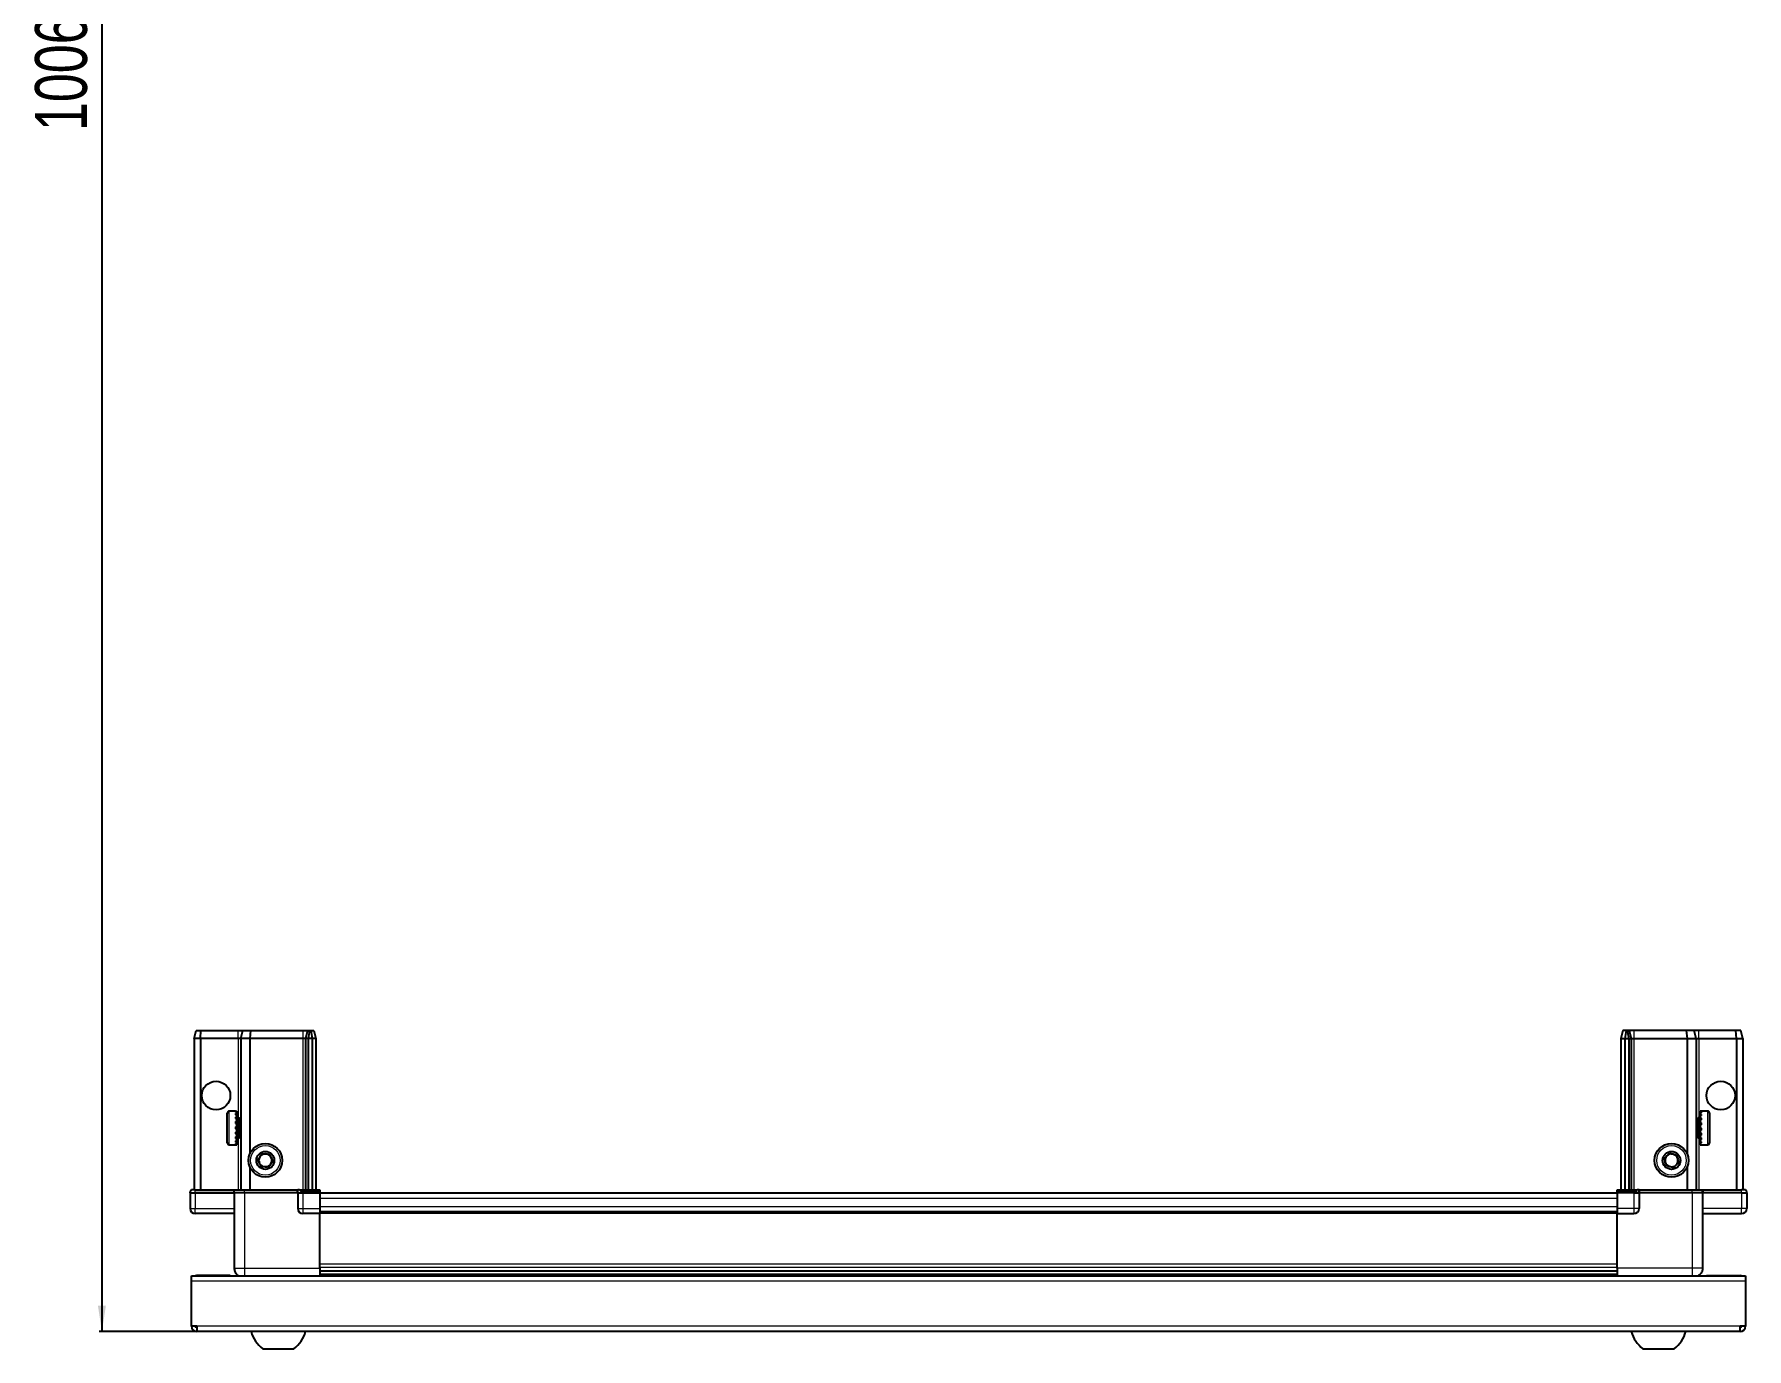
# Model space of a CAD drawing. Header units: millimetres. Extents: x 899 to 3470, y 24 to 1916.
# Drawn here: x 963 to 1623, y 24 to 531 of the extents above; entities that cross this region are included whole.
import ezdxf

# ---------------------------------------------------------------- set-up
doc = ezdxf.new("R2010")
doc.units = ezdxf.units.MM
doc.layers.add('FORMAT', color=7, linetype='Continuous')
doc.styles.add('SLDTEXTSTYLE0', font='TXT', dxfattribs={"width": 0.75})
doc.dimstyles.new('SLDDIMSTYLE0', dxfattribs={"dimtxt": 20, "dimasz": 10, "dimexe": 0, "dimexo": 0.0625, "dimgap": 5, "dimtad": 2, "dimdec": 1, "dimrnd": 1e-09, "dimzin": 12, "dimdsep": 46, "dimtxsty": 'SLDTEXTSTYLE0', "dimsah": 1, "dimcen": 0.09, "dimadec": 0, "dimazin": 3, "dimtfac": 1, "dimtofl": 0, "dimtmove": 0, "dimatfit": 3, "dimfxl": 0, "dimfrac": 2, "dimtolj": 1, "dimtzin": 12, "dimarcsym": 0})

# ---------------------------------------------------------------- blocks, each defined once
blk = doc.blocks.new('_D_8')
at = {"layer": 'FORMAT'}
for p, q in [((1108.46, 1037.38), (988.47, 1037.38)), ((989.47, 1037.38), (989.47, 30.68)), ((1026.06, 30.68), (988.47, 30.68))]:
    blk.add_line(p, q, dxfattribs=at)
for points in [[(989.47, 1037.38), (987.93, 1027.38), (991.01, 1027.38)], [(989.47, 30.68), (991.01, 40.68), (987.93, 40.68)]]:
    blk.add_solid(points, dxfattribs=at)
at = {"layer": 'FORMAT', "insert": (963.69, 493.39), "char_height": 20, "attachment_point": 1, "rotation": 90, "style": 'SLDTEXTSTYLE0'}
blk.add_mtext('1006,7', dxfattribs=at)

msp = doc.modelspace()

# ---------------------------------------------------------------- linework, layer by layer
at = {"color": 7, "linetype": 'Continuous', "lineweight": 25}
for p, q in [((1024.97, 143.68), (1025.77, 146.68)), ((1025.77, 146.68), (1027.63, 146.68)), ((1027.47, 143.68), (1027.63, 146.68)), ((1027.63, 146.68), (1041.97, 146.68)), ((1041.97, 146.68), (1043.77, 146.68)), ((1042.97, 143.68), (1043.77, 146.68)), ((1043.77, 146.68), (1046.8, 146.68)), ((1046.8, 146.68), (1046.47, 143.68)), ((1046.8, 146.68), (1066.97, 146.68)), ((1066.97, 146.68), (1068.77, 146.68)), ((1068.77, 146.68), (1067.97, 143.68)), ((1068.77, 146.68), (1069.51, 146.68)), ((1069.51, 146.68), (1068.97, 143.68)), ((1069.51, 146.68), (1070.02, 146.68)), ((1070.02, 146.68), (1070.47, 143.68)), ((1070.02, 146.68), (1071.17, 146.68)), ((1071.17, 146.68), (1071.97, 143.68)), ((1575.77, 146.68), (1574.97, 143.68)), ((1576.93, 146.68), (1575.77, 146.68)), ((1576.93, 146.68), (1576.47, 143.68)), ((1577.43, 146.68), (1576.93, 146.68)), ((1577.43, 146.68), (1577.97, 143.68)), ((1578.17, 146.68), (1577.43, 146.68)), ((1578.17, 146.68), (1578.97, 143.68)), ((1579.97, 146.68), (1578.17, 146.68)), ((1600.14, 146.68), (1579.97, 146.68)), ((1600.14, 146.68), (1600.47, 143.68)), ((1603.17, 146.68), (1600.14, 146.68)), ((1603.97, 143.68), (1603.17, 146.68)), ((1604.97, 146.68), (1603.17, 146.68)), ((1619.32, 146.68), (1604.97, 146.68)), ((1619.47, 143.68), (1619.32, 146.68)), ((1621.17, 146.68), (1619.32, 146.68)), ((1621.97, 143.68), (1621.17, 146.68)), ((1024.97, 143.68), (1024.97, 85.38)), ((1027.47, 143.68), (1024.97, 143.68)), ((1041.97, 143.68), (1027.47, 143.68)), ((1027.47, 143.68), (1027.47, 85.38)), ((1042.97, 143.68), (1041.97, 143.68)), ((1042.97, 143.68), (1042.97, 85.38)), ((1046.47, 143.68), (1042.97, 143.68)), ((1046.47, 143.68), (1046.47, 99.18)), ((1066.97, 143.68), (1046.47, 143.68)), ((1067.97, 143.68), (1066.97, 143.68)), ((1067.97, 143.68), (1067.97, 85.38)), ((1068.97, 143.68), (1067.97, 143.68)), ((1070.47, 143.68), (1068.97, 143.68)), ((1068.97, 143.68), (1068.97, 85.38)), ((1070.47, 143.68), (1070.47, 85.38)), ((1071.97, 143.68), (1070.47, 143.68)), ((1071.97, 143.68), (1071.97, 85.38)), ((1574.97, 143.68), (1576.47, 143.68)), ((1574.97, 143.68), (1574.97, 85.38)), ((1576.47, 143.68), (1577.97, 143.68)), ((1576.47, 143.68), (1576.47, 85.38)), ((1577.97, 143.68), (1578.97, 143.68)), ((1577.97, 143.68), (1577.97, 85.38)), ((1578.97, 143.68), (1578.97, 85.38)), ((1578.97, 143.68), (1579.97, 143.68)), ((1579.97, 143.68), (1600.47, 143.68)), ((1600.47, 143.68), (1600.47, 99.18)), ((1600.47, 143.68), (1603.97, 143.68)), ((1603.97, 143.68), (1603.97, 85.38)), ((1603.97, 143.68), (1604.97, 143.68)), ((1604.97, 143.68), (1619.47, 143.68)), ((1619.47, 143.68), (1621.97, 143.68)), ((1619.47, 143.68), (1619.47, 85.38)), ((1621.97, 143.68), (1621.97, 85.38)), ((1037.77, 103.48), (1037.77, 114.88)), ((1040.97, 115.68), (1038.57, 115.68)), ((1040.97, 115.68), (1040.97, 115.67)), ((1040.97, 115.67), (1041.47, 115.67)), ((1040.97, 115.48), (1041.47, 115.48)), ((1040.97, 115.48), (1040.97, 115.27)), ((1040.97, 115.27), (1041.47, 115.27)), ((1040.97, 114.69), (1041.47, 114.69)), ((1040.97, 114.69), (1040.97, 114.26)), ((1040.97, 114.26), (1041.47, 114.26)), ((1040.97, 113.36), (1041.47, 113.36)), ((1040.97, 113.36), (1040.97, 112.76)), ((1040.97, 112.76), (1041.47, 112.76)), ((1041.47, 115.48), (1041.47, 115.67)), ((1041.47, 115.27), (1041.47, 115.48)), ((1041.47, 114.69), (1041.47, 115.27)), ((1041.47, 114.26), (1041.47, 114.69)), ((1041.47, 113.36), (1041.47, 114.26)), ((1041.57, 113.58), (1041.47, 113.58)), ((1041.47, 112.76), (1041.47, 113.36)), ((1041.47, 111.61), (1041.47, 112.76)), ((1041.57, 104.78), (1041.57, 113.58)), ((1042.45, 112.49), (1041.97, 113.18)), ((1041.97, 105.18), (1041.97, 113.18)), ((1042.94, 113.18), (1042.45, 112.49)), ((1042.45, 105.87), (1042.45, 112.49)), ((1042.97, 113.18), (1042.94, 113.18)), ((1042.94, 105.18), (1042.94, 113.18)), ((1604, 113.18), (1603.97, 113.18)), ((1604.49, 112.49), (1604, 113.18)), ((1604, 113.18), (1604, 105.18)), ((1604.97, 113.18), (1604.49, 112.49)), ((1604.49, 112.49), (1604.49, 105.87)), ((1604.97, 113.18), (1604.97, 105.18)), ((1605.47, 113.58), (1605.37, 113.58)), ((1605.37, 113.58), (1605.37, 104.78)), ((1608.37, 115.68), (1605.47, 115.68)), ((1605.97, 115.68), (1605.47, 115.68)), ((1605.47, 115.68), (1605.47, 115.63)), ((1605.47, 115.63), (1605.47, 115.34)), ((1605.97, 115.63), (1605.47, 115.63)), ((1605.97, 115.34), (1605.47, 115.34)), ((1605.47, 115.34), (1605.47, 115.07)), ((1605.97, 115.07), (1605.47, 115.07)), ((1605.47, 115.07), (1605.47, 114.41)), ((1605.97, 114.41), (1605.47, 114.41)), ((1605.47, 114.41), (1605.47, 113.93)), ((1605.47, 113.93), (1605.47, 112.96)), ((1605.97, 113.93), (1605.47, 113.93)), ((1605.97, 112.96), (1605.47, 112.96)), ((1605.47, 112.96), (1605.47, 112.33)), ((1605.47, 112.33), (1605.47, 111.14)), ((1605.97, 112.33), (1605.47, 112.33)), ((1605.97, 115.63), (1605.97, 115.68)), ((1605.97, 115.07), (1605.97, 115.34)), ((1605.97, 113.93), (1605.97, 114.41)), ((1605.97, 112.33), (1605.97, 112.96)), ((1609.17, 114.88), (1609.17, 103.48)), ((1040.97, 111.61), (1041.47, 111.61)), ((1040.97, 111.61), (1040.97, 110.91)), ((1040.97, 110.91), (1041.47, 110.91)), ((1040.97, 109.63), (1041.47, 109.63)), ((1040.97, 109.63), (1040.97, 108.89)), ((1040.97, 109.48), (1041.47, 109.48)), ((1040.97, 108.98), (1041.47, 108.98)), ((1040.97, 108.89), (1041.47, 108.89)), ((1040.97, 107.6), (1041.47, 107.6)), ((1040.97, 107.6), (1040.97, 106.9)), ((1040.97, 106.9), (1041.47, 106.9)), ((1040.97, 105.73), (1041.47, 105.73)), ((1040.97, 105.73), (1040.97, 105.13)), ((1041.47, 110.91), (1041.47, 111.61)), ((1041.47, 109.63), (1041.47, 110.91)), ((1041.47, 109.48), (1041.47, 109.63)), ((1041.47, 108.89), (1041.47, 108.98)), ((1041.47, 107.6), (1041.47, 108.89)), ((1041.47, 106.9), (1041.47, 107.6)), ((1041.47, 105.73), (1041.47, 106.9)), ((1041.47, 105.13), (1041.47, 105.73)), ((1041.97, 105.18), (1042.45, 105.87)), ((1042.45, 105.87), (1042.94, 105.18)), ((1604, 105.18), (1604.49, 105.87)), ((1604.49, 105.87), (1604.97, 105.18)), ((1605.97, 111.14), (1605.47, 111.14)), ((1605.47, 111.14), (1605.47, 110.51)), ((1605.97, 110.51), (1605.47, 110.51)), ((1605.47, 110.42), (1605.47, 109.13)), ((1605.97, 110.42), (1605.47, 110.42)), ((1605.97, 109.13), (1605.47, 109.13)), ((1605.97, 108.64), (1605.47, 108.64)), ((1605.47, 108.64), (1605.47, 108.39)), ((1605.47, 108.39), (1605.47, 107.12)), ((1605.97, 108.39), (1605.47, 108.39)), ((1605.97, 107.12), (1605.47, 107.12)), ((1605.47, 107.12), (1605.47, 106.44)), ((1605.47, 106.44), (1605.47, 105.32)), ((1605.97, 106.44), (1605.47, 106.44)), ((1605.97, 110.42), (1605.97, 111.14)), ((1605.97, 108.39), (1605.97, 109.13)), ((1605.97, 106.44), (1605.97, 107.12)), ((1038.57, 102.68), (1040.97, 102.68)), ((1040.97, 105.13), (1041.47, 105.13)), ((1040.97, 104.2), (1041.47, 104.2)), ((1040.97, 104.2), (1040.97, 103.76)), ((1040.97, 103.76), (1041.47, 103.76)), ((1040.97, 103.15), (1041.47, 103.15)), ((1040.97, 103.15), (1040.97, 102.91)), ((1040.97, 102.91), (1041.47, 102.91)), ((1040.97, 102.69), (1041.47, 102.69)), ((1040.97, 102.69), (1040.97, 102.68)), ((1040.97, 102.68), (1041.47, 102.68)), ((1041.47, 104.2), (1041.47, 105.13)), ((1041.47, 104.78), (1041.57, 104.78)), ((1041.47, 103.76), (1041.47, 104.2)), ((1041.47, 103.15), (1041.47, 103.76)), ((1041.47, 102.91), (1041.47, 103.15)), ((1041.47, 102.69), (1041.47, 102.91)), ((1041.47, 102.68), (1041.47, 102.69)), ((1042.94, 105.18), (1042.97, 105.18)), ((1603.97, 105.18), (1604, 105.18)), ((1605.37, 104.78), (1605.47, 104.78)), ((1605.97, 105.32), (1605.47, 105.32)), ((1605.47, 105.32), (1605.47, 104.75)), ((1605.47, 104.75), (1605.47, 103.89)), ((1605.97, 104.75), (1605.47, 104.75)), ((1605.97, 103.89), (1605.47, 103.89)), ((1605.47, 103.89), (1605.47, 103.49)), ((1605.47, 103.49), (1605.47, 102.98)), ((1605.97, 103.49), (1605.47, 103.49)), ((1605.97, 102.98), (1605.47, 102.98)), ((1605.47, 102.98), (1605.47, 102.8)), ((1605.47, 102.8), (1605.47, 102.68)), ((1605.97, 102.8), (1605.47, 102.8)), ((1605.47, 102.68), (1608.37, 102.68)), ((1605.97, 104.75), (1605.97, 105.32)), ((1605.97, 103.49), (1605.97, 103.89)), ((1605.97, 102.8), (1605.97, 102.98)), ((1046.47, 94.18), (1046.47, 85.38)), ((1600.47, 94.18), (1600.47, 85.38)), ((1023.97, 85.38), (1023.47, 84.51)), ((1023.47, 84.18), (1023.47, 84.51)), ((1023.47, 84.18), (1025.47, 84.18)), ((1023.47, 84.18), (1023.47, 78.18)), ((1025.47, 85.38), (1023.97, 85.38)), ((1025.47, 85.38), (1040.27, 85.38)), ((1040.27, 84.18), (1025.47, 84.18)), ((1025.47, 84.18), (1040.27, 84.18)), ((1040.27, 85.38), (1040.47, 85.38)), ((1040.47, 84.18), (1040.27, 84.18)), ((1040.47, 84.18), (1040.47, 85.38)), ((1040.47, 85.38), (1044.47, 85.38)), ((1044.47, 84.18), (1040.47, 84.18)), ((1040.47, 84.18), (1040.47, 55.18)), ((1044.47, 85.38), (1064.77, 85.38)), ((1064.77, 84.18), (1044.47, 84.18)), ((1064.77, 85.38), (1064.97, 85.38)), ((1064.97, 84.18), (1064.77, 84.18)), ((1064.97, 84.18), (1064.97, 85.38)), ((1065.65, 85.38), (1064.97, 85.38)), ((1064.97, 84.18), (1066.97, 84.18)), ((1064.97, 84.18), (1064.97, 78.18)), ((1065.65, 85.38), (1073.47, 85.38)), ((1073.47, 84.51), (1066.97, 84.51)), ((1073.47, 84.18), (1066.97, 84.18)), ((1066.97, 84.18), (1073.47, 84.18)), ((1073.47, 85.38), (1073.47, 84.51)), ((1073.47, 84.51), (1073.47, 84.51)), ((1073.47, 84.18), (1073.47, 84.51)), ((1073.47, 84.18), (1073.47, 84.18)), ((1073.47, 84.18), (1073.47, 78.18)), ((1573.47, 84.03), (1073.47, 84.03)), ((1573.47, 84.51), (1573.47, 85.38)), ((1573.47, 85.38), (1581.29, 85.38)), ((1573.47, 84.18), (1573.47, 84.51)), ((1579.97, 84.51), (1573.47, 84.51)), ((1579.97, 84.18), (1573.47, 84.18)), ((1573.47, 84.18), (1573.47, 78.18)), ((1579.97, 84.18), (1581.97, 84.18)), ((1581.97, 84.18), (1579.97, 84.18)), ((1581.97, 85.38), (1581.29, 85.38)), ((1581.97, 84.18), (1581.97, 85.38)), ((1581.97, 85.38), (1582.17, 85.38)), ((1582.17, 84.18), (1581.97, 84.18)), ((1581.97, 84.18), (1581.97, 78.18)), ((1582.17, 85.38), (1602.47, 85.38)), ((1602.47, 84.18), (1582.17, 84.18)), ((1602.47, 85.38), (1606.47, 85.38)), ((1606.47, 84.18), (1602.47, 84.18)), ((1606.47, 84.18), (1606.47, 85.38)), ((1606.47, 85.38), (1606.67, 85.38)), ((1606.67, 84.18), (1606.47, 84.18)), ((1606.47, 84.18), (1606.47, 55.18)), ((1606.67, 85.38), (1621.47, 85.38)), ((1621.47, 84.18), (1606.67, 84.18)), ((1622.97, 85.38), (1621.47, 85.38)), ((1621.47, 84.18), (1623.47, 84.18)), ((1623.47, 84.51), (1622.97, 85.38)), ((1623.47, 84.51), (1622.97, 85.38)), ((1623.47, 84.18), (1623.47, 84.51)), ((1623.47, 84.18), (1623.47, 84.51)), ((1623.47, 84.18), (1623.47, 84.18)), ((1623.47, 84.18), (1623.47, 78.18)), ((1040.47, 76.18), (1025.47, 76.18)), ((1073.47, 76.18), (1066.97, 76.18)), ((1073.47, 78.18), (1073.47, 76.18)), ((1573.47, 76.83), (1073.47, 76.83)), ((1073.47, 55.18), (1073.47, 76.18)), ((1573.47, 78.18), (1573.47, 76.18)), ((1573.47, 76.18), (1579.97, 76.18)), ((1573.47, 55.18), (1573.47, 76.18)), ((1606.47, 76.18), (1621.47, 76.18)), ((1073.47, 54.15), (1573.47, 54.15)), ((1073.47, 54.12), (1573.47, 54.12)), ((1023.97, 52.18), (1622.97, 52.18)), ((1023.97, 50.08), (1023.97, 52.18)), ((1023.97, 32.78), (1023.97, 50.08)), ((1038.97, 52.28), (1026.07, 52.28)), ((1038.97, 52.28), (1038.97, 52.18)), ((1097.35, 52.33), (1073.47, 52.33)), ((1091.97, 52.18), (1091.97, 52.33)), ((1092.01, 52.18), (1092.01, 52.33)), ((1092.28, 52.18), (1092.28, 52.33)), ((1092.54, 52.18), (1092.54, 52.33)), ((1093.19, 52.18), (1093.19, 52.33)), ((1093.66, 52.18), (1093.66, 52.33)), ((1094.62, 52.18), (1094.62, 52.33)), ((1095.24, 52.18), (1095.24, 52.33)), ((1096.43, 52.18), (1096.43, 52.33)), ((1097.09, 52.18), (1097.09, 52.33)), ((1097.14, 52.18), (1097.14, 52.33)), ((1098.44, 52.33), (1097.35, 52.33)), ((1099.17, 52.33), (1098.44, 52.33)), ((1098.44, 52.18), (1098.44, 52.33)), ((1098.44, 52.33), (1098.44, 52.33)), ((1098.45, 52.18), (1098.45, 52.33)), ((1098.95, 52.18), (1098.95, 52.33)), ((1099.17, 52.18), (1099.17, 52.33)), ((1099.59, 52.33), (1099.17, 52.33)), ((1099.17, 52.33), (1099.17, 52.33)), ((1547.35, 52.33), (1099.59, 52.33)), ((1100.45, 52.18), (1100.45, 52.33)), ((1101.14, 52.18), (1101.14, 52.33)), ((1102.26, 52.18), (1102.26, 52.33)), ((1102.84, 52.18), (1102.84, 52.33)), ((1103.71, 52.18), (1103.71, 52.33)), ((1104.11, 52.18), (1104.11, 52.33)), ((1104.64, 52.18), (1104.64, 52.33)), ((1104.83, 52.18), (1104.83, 52.33)), ((1104.97, 52.18), (1104.97, 52.33)), ((1541.97, 52.18), (1541.97, 52.33)), ((1542.14, 52.18), (1542.14, 52.33)), ((1542.35, 52.18), (1542.35, 52.33)), ((1542.91, 52.18), (1542.91, 52.33)), ((1543.33, 52.18), (1543.33, 52.33)), ((1544.23, 52.18), (1544.23, 52.33)), ((1544.82, 52.18), (1544.82, 52.33)), ((1545.96, 52.18), (1545.96, 52.33)), ((1546.66, 52.18), (1546.66, 52.33)), ((1547.93, 52.33), (1547.35, 52.33)), ((1547.93, 52.18), (1547.93, 52.33)), ((1547.94, 52.33), (1547.93, 52.33)), ((1548.67, 52.33), (1547.94, 52.33)), ((1548.11, 52.18), (1548.11, 52.33)), ((1548.61, 52.18), (1548.61, 52.33)), ((1548.67, 52.18), (1548.67, 52.33)), ((1549.7, 52.33), (1548.67, 52.33)), ((1548.67, 52.33), (1548.67, 52.33)), ((1573.47, 52.33), (1549.59, 52.33)), ((1549.96, 52.18), (1549.96, 52.33)), ((1550.67, 52.18), (1550.67, 52.33)), ((1551.84, 52.18), (1551.84, 52.33)), ((1552.45, 52.18), (1552.45, 52.33)), ((1553.4, 52.18), (1553.4, 52.33)), ((1553.85, 52.18), (1553.85, 52.33)), ((1554.47, 52.18), (1554.47, 52.33)), ((1554.71, 52.18), (1554.71, 52.33)), ((1554.95, 52.18), (1554.95, 52.33)), ((1554.97, 52.18), (1554.97, 52.33)), ((1607.97, 52.28), (1620.87, 52.28)), ((1607.97, 52.28), (1607.97, 52.18)), ((1622.97, 52.18), (1622.97, 50.08)), ((1622.97, 50.08), (1622.97, 32.78)), ((1026.07, 32.78), (1023.97, 32.78)), ((1026.07, 32.78), (1026.07, 30.68)), ((1620.87, 30.68), (1026.07, 30.68)), ((1622.97, 32.78), (1620.87, 32.78)), ((1620.87, 30.68), (1620.87, 32.78)), ((1051.47, 24.08), (1063.47, 24.08)), ((1583.47, 24.08), (1595.47, 24.08))]:
    msp.add_line(p, q, dxfattribs=at)
at = {"color": 8, "linetype": 'Continuous', "lineweight": 18}
for p, q in [((1041.97, 143.68), (1041.97, 146.68)), ((1066.97, 146.68), (1066.97, 143.68)), ((1579.97, 146.68), (1579.97, 143.68)), ((1604.97, 143.68), (1604.97, 146.68)), ((1041.97, 143.68), (1041.97, 113.18)), ((1066.97, 143.68), (1066.97, 85.38)), ((1579.97, 143.68), (1579.97, 85.38)), ((1604.97, 143.68), (1604.97, 113.18)), ((1038.57, 102.68), (1038.57, 115.68)), ((1608.37, 115.68), (1608.37, 102.68)), ((1041.97, 105.18), (1041.97, 85.38)), ((1604.97, 105.18), (1604.97, 85.38)), ((1025.47, 84.18), (1025.47, 85.38)), ((1025.47, 84.18), (1025.47, 78.18)), ((1040.27, 84.18), (1040.27, 85.38)), ((1044.47, 84.18), (1044.47, 85.38)), ((1044.47, 84.18), (1044.47, 55.18)), ((1064.77, 84.18), (1064.77, 85.38)), ((1066.97, 84.18), (1066.97, 84.51)), ((1066.97, 84.18), (1066.97, 78.18)), ((1073.47, 84.18), (1073.47, 84.51)), ((1573.47, 82.03), (1073.47, 82.03)), ((1579.97, 84.18), (1579.97, 84.51)), ((1579.97, 84.18), (1579.97, 78.18)), ((1582.17, 85.38), (1582.17, 84.18)), ((1602.47, 84.18), (1602.47, 85.38)), ((1602.47, 84.18), (1602.47, 55.18)), ((1606.67, 85.38), (1606.67, 84.18)), ((1621.47, 84.18), (1621.47, 85.38)), ((1621.47, 84.18), (1621.47, 78.18)), ((1023.47, 78.18), (1025.47, 78.18)), ((1025.47, 78.18), (1040.47, 78.18)), ((1025.47, 76.18), (1025.47, 78.18)), ((1064.97, 78.18), (1066.97, 78.18)), ((1066.97, 78.18), (1073.47, 78.18)), ((1066.97, 78.18), (1066.97, 76.18)), ((1573.47, 78.83), (1073.47, 78.83)), ((1573.47, 76.18), (1073.47, 76.18)), ((1579.97, 78.18), (1573.47, 78.18)), ((1579.97, 78.18), (1579.97, 76.18)), ((1581.97, 78.18), (1579.97, 78.18)), ((1621.47, 78.18), (1606.47, 78.18)), ((1623.47, 78.18), (1621.47, 78.18)), ((1621.47, 76.18), (1621.47, 78.18)), ((1044.47, 55.18), (1073.47, 55.18)), ((1073.47, 56.77), (1573.47, 56.77)), ((1573.47, 55.36), (1073.47, 55.36)), ((1073.47, 52.91), (1573.47, 52.91)), ((1602.47, 55.18), (1573.47, 55.18)), ((1622.97, 50.08), (1023.97, 50.08)), ((1026.07, 52.18), (1026.07, 52.28)), ((1620.87, 52.18), (1620.87, 52.28)), ((1620.87, 32.78), (1026.07, 32.78))]:
    msp.add_line(p, q, dxfattribs=at)
at = {"color": 7, "linetype": 'Continuous', "lineweight": 25, "flags": 128}
for points in [[(1026.07, 52.28), (1025.66, 52.24), (1025.43, 52.18)], [(1621.51, 52.18), (1621.28, 52.24), (1620.87, 52.28)]]:
    msp.add_lwpolyline(points, dxfattribs=at)
at = {"color": 7, "linetype": 'Continuous', "lineweight": 25}
for centre, radius in [((1033.47, 121.68), 5.5), ((1613.47, 121.68), 5.5), ((1052.47, 96.68), 6.5), ((1052.47, 96.68), 3.46), ((1594.47, 96.68), 6.5), ((1594.47, 96.68), 3.46)]:
    msp.add_circle(centre, radius, dxfattribs=at)
at = {"color": 8, "linetype": 'Continuous', "lineweight": 18}
for centre in [(1052.47, 96.68), (1594.47, 96.68)]:
    msp.add_circle(centre, 5.7, dxfattribs=at)
at = {"color": 7, "linetype": 'Continuous', "lineweight": 25}
for centre, radius, start, end in [((1038.57, 114.88), 0.8, 90, 180), ((1041.97, 113.58), 0.4, 180, 270), ((1604.97, 113.58), 0.4, 270, 0), ((1608.37, 114.88), 0.8, 360, 90), ((1038.57, 103.48), 0.8, 180, 270), ((1041.97, 104.78), 0.4, 90, 180), ((1052.47, 96.68), 2.5, 87.37605, 147.37605), ((1052.47, 96.68), 2.5, 27.37605, 87.37605), ((1594.47, 96.68), 2.5, 74.67671, 134.67671), ((1594.47, 96.68), 2.5, 14.67671, 74.67671), ((1604.97, 104.78), 0.4, 360, 90), ((1608.37, 103.48), 0.8, 270, 0), ((1052.47, 96.68), 2.5, 147.37605, 207.37605), ((1052.47, 96.68), 2.5, 207.37605, 267.37605), ((1052.47, 96.68), 2.5, 267.37605, 327.37605), ((1052.47, 96.68), 2.5, 327.37605, 27.37605), ((1594.47, 96.68), 2.5, 134.67671, 194.67671), ((1594.47, 96.68), 2.5, 194.67671, 254.67671), ((1594.47, 96.68), 2.5, 254.67671, 314.67671), ((1594.47, 96.68), 2.5, 314.67671, 14.67671), ((1025.47, 78.18), 2, 180, 270), ((1066.97, 78.18), 2, 180, 270), ((1579.97, 78.18), 2, 270, 0), ((1621.47, 78.18), 2, 270, 0), ((1026.07, 32.78), 2.1, 180, 270), ((1026.07, 32.78), 0.6, 180, 270), ((1058.5, 33.7), 11.91, 194.70035, 233.8734), ((1056.45, 33.7), 11.91, 306.1266, 345.29965), ((1590.5, 33.7), 11.91, 194.70035, 233.8734), ((1588.45, 33.7), 11.91, 306.1266, 345.29965), ((1620.87, 32.78), 2.1, 270, 0), ((1620.87, 32.78), 0.6, 270, 0)]:
    msp.add_arc(centre, radius, start, end, dxfattribs=at)
for centre, start_param, end_param in [((1066.97, 87.98), 2.418858, 3.141593), ((1579.97, 87.98), 3.141593, 3.864327)]:
    msp.add_ellipse(centre, major_axis=(0, 3.46), ratio=0.57735, start_param=start_param, end_param=end_param, dxfattribs=at)
for points, knots in [([(1049.59, 96.81), (1049.86, 97.24), (1050.39, 98.06), (1050.9, 98.86), (1051.14, 99.24)], [0, 0, 0, 0, 0.534686, 1, 1, 1, 1]), ([(1051.14, 99.24), (1051.66, 99.22), (1052.62, 99.17), (1053.58, 99.13), (1054.03, 99.11)], [0, 0, 0, 0, 0.534686, 1, 1, 1, 1]), ([(1054.03, 99.11), (1054.19, 98.8), (1054.56, 98.07), (1055.02, 97.19), (1055.3, 96.66), (1055.35, 96.55)], [0, 0, 0, 0, 0.362901, 0.866875, 1, 1, 1, 1]), ([(1591.69, 97.44), (1592.05, 97.8), (1592.74, 98.48), (1593.42, 99.16), (1593.74, 99.47)], [0, 0, 0, 0, 0.5346859, 1, 1, 1, 1]), ([(1593.74, 99.47), (1594.24, 99.33), (1595.17, 99.08), (1596.09, 98.83), (1596.52, 98.71)], [0, 0, 0, 0, 0.534686, 1, 1, 1, 1]), ([(1050.91, 94.25), (1050.86, 94.36), (1050.58, 94.89), (1050.12, 95.77), (1049.75, 96.5), (1049.59, 96.81)], [0, 0, 0, 0, 0.133125, 0.637099, 1, 1, 1, 1]), ([(1053.8, 94.11), (1053.28, 94.14), (1052.32, 94.18), (1051.36, 94.23), (1050.91, 94.25)], [0, 0, 0, 0, 0.534686, 1, 1, 1, 1]), ([(1055.35, 96.55), (1055.08, 96.11), (1054.56, 95.3), (1054.04, 94.49), (1053.8, 94.11)], [0, 0, 0, 0, 0.5346859, 1, 1, 1, 1]), ([(1592.42, 94.65), (1592.33, 94.98), (1592.12, 95.78), (1591.87, 96.74), (1591.72, 97.32), (1591.69, 97.44)], [0, 0, 0, 0, 0.362901, 0.866875, 1, 1, 1, 1]), ([(1595.2, 93.88), (1594.7, 94.02), (1593.77, 94.28), (1592.85, 94.53), (1592.42, 94.65)], [0, 0, 0, 0, 0.534686, 1, 1, 1, 1]), ([(1597.25, 95.91), (1596.89, 95.55), (1596.2, 94.87), (1595.52, 94.2), (1595.2, 93.88)], [0, 0, 0, 0, 0.534686, 1, 1, 1, 1]), ([(1596.52, 98.71), (1596.56, 98.59), (1596.71, 98.01), (1596.96, 97.04), (1597.17, 96.25), (1597.25, 95.91)], [0, 0, 0, 0, 0.133125, 0.637099, 1, 1, 1, 1]), ([(1040.47, 55.18), (1040.52, 54.74), (1040.59, 54.06), (1041.02, 53.24), (1041.48, 52.69), (1041.88, 52.33), (1042.15, 52.2), (1042.19, 52.18)], [0, 0, 0, 0, 0.363018, 0.558438, 0.758004, 0.95757, 1, 1, 1, 1]), ([(1073.47, 55.18), (1073.47, 54.78), (1073.47, 53.99), (1073.47, 52.97), (1073.47, 52.34), (1073.47, 52.19), (1073.47, 52.18)], [0, 0, 0, 0, 0.32552, 0.65104, 0.97656, 1, 1, 1, 1]), ([(1573.47, 55.18), (1573.47, 54.78), (1573.47, 53.99), (1573.47, 52.97), (1573.47, 52.34), (1573.47, 52.19), (1573.47, 52.18)], [0, 0, 0, 0, 0.3255201, 0.6510403, 0.9765604, 1, 1, 1, 1]), ([(1606.47, 55.18), (1606.42, 54.74), (1606.35, 54.06), (1605.92, 53.24), (1605.46, 52.69), (1605.06, 52.33), (1604.8, 52.2), (1604.75, 52.18)], [0, 0, 0, 0, 0.363018, 0.558438, 0.758004, 0.95757, 1, 1, 1, 1])]:
    msp.add_open_spline(points, degree=3, knots=knots, dxfattribs=at)
at = {"color": 8, "linetype": 'Continuous', "lineweight": 18}
for points in [[(1040.47, 55.18), (1040.53, 55.18), (1040.65, 55.18), (1041.58, 55.18), (1042.9, 55.18), (1043.95, 55.18), (1044.47, 55.18)], [(1606.47, 55.18), (1606.41, 55.18), (1606.29, 55.18), (1605.37, 55.18), (1604.04, 55.18), (1602.99, 55.18), (1602.47, 55.18)]]:
    msp.add_open_spline(points, degree=3, dxfattribs=at)
for points in [[(1044.47, 55.18), (1044.47, 54.74), (1044.47, 54.06), (1044.47, 53.24), (1044.47, 52.69), (1044.47, 52.33), (1044.47, 52.2), (1044.47, 52.18)], [(1602.47, 55.18), (1602.47, 54.74), (1602.47, 54.06), (1602.47, 53.24), (1602.47, 52.69), (1602.47, 52.33), (1602.47, 52.2), (1602.47, 52.18)]]:
    msp.add_open_spline(points, degree=3, knots=[0, 0, 0, 0, 0.363018, 0.558438, 0.758004, 0.95757, 1, 1, 1, 1], dxfattribs=at)

# ---------------------------------------------------------------- dimensions: what is measured, and where the dimension line sits
at = {"layer": 'FORMAT'}
dim = msp.add_linear_dim(base=(989.47, 30.68), p1=(1108.47, 1037.38), p2=(1026.07, 30.68), angle=90, dimstyle='SLDDIMSTYLE0', dxfattribs=at)
dim.commit()
dim.dimension.update_dxf_attribs({"geometry": '_D_8', "text_midpoint": (989.47, 534.03), "dimtype": 160})

doc.saveas('drawing.dxf')
